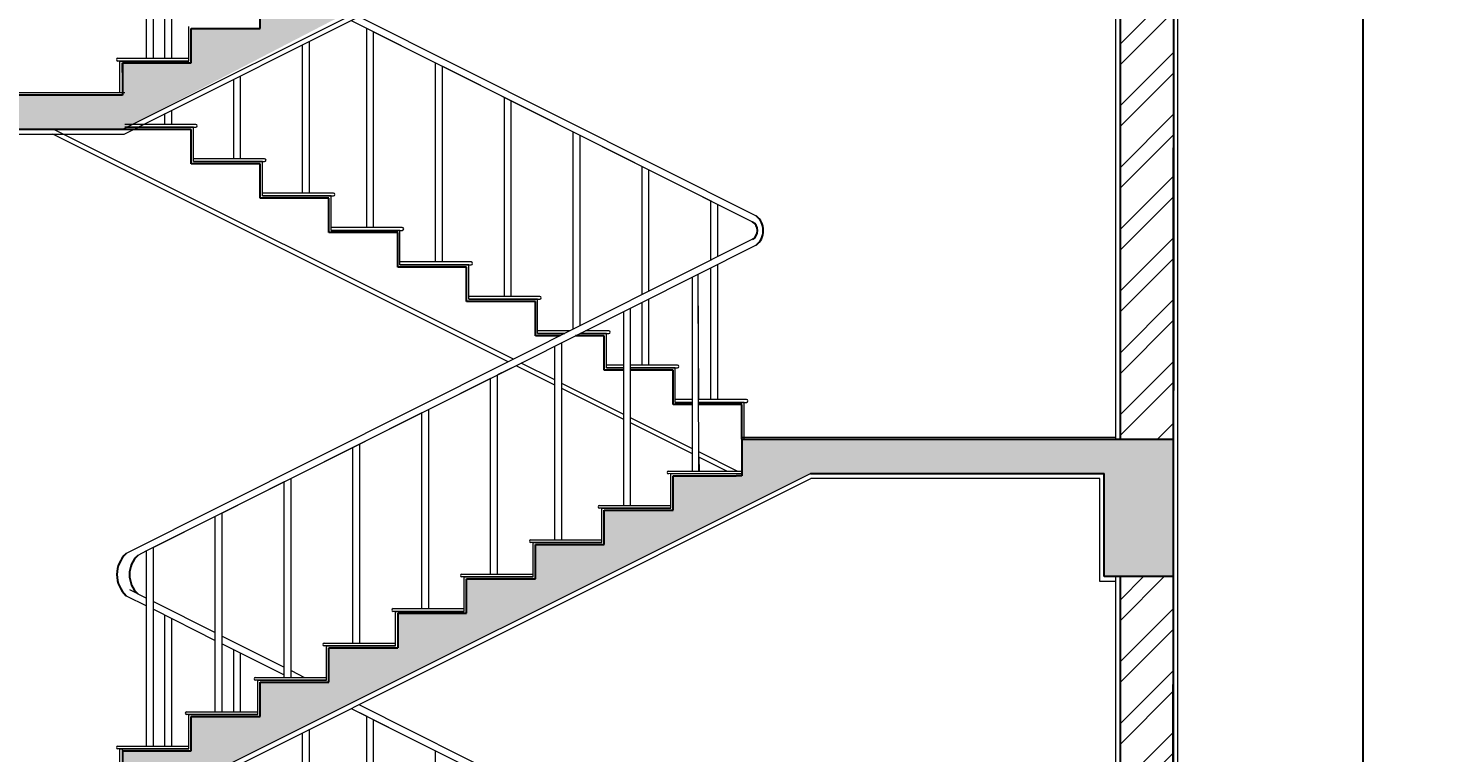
# Model space of a CAD drawing. Header units: metres. Extents: x 29392 to 32022, y 3934 to 33962.
# Drawn here: x 29754.36 to 29760.56, y 4086.53 to 4089.69 of the extents above; entities that cross this region are included whole.
import ezdxf

# ---------------------------------------------------------------- set-up
doc = ezdxf.new("R2010")
doc.units = ezdxf.units.M
for name, color, linetype, lineweight in [('HATCH', 250, 'Continuous', 13), ('Layer2', 7, 'Continuous', 5), ('PLASTER', 252, 'Continuous', 15)]:
    doc.layers.add(name, color=color, linetype=linetype, lineweight=lineweight)
doc.styles.get("Standard").update_dxf_attribs({"font": 'arial.ttf'})
doc.dimstyles.get("Standard").update_dxf_attribs({"dimtxt": 0.1, "dimasz": 0.18, "dimexe": 0.18, "dimexo": 0.0625, "dimgap": 0.09, "dimtad": 0, "dimtih": 1, "dimtoh": 1, "dimdec": 1, "dimzin": 0, "dimdsep": 46, "dimtxsty": 'Standard', "dimcen": 0.09, "dimadec": 0, "dimazin": 0, "dimtfac": 1, "dimtdec": 1, "dimtofl": 0, "dimtmove": 0, "dimatfit": 3, "dimfxl": 1, "dimtolj": 1, "dimtzin": 0, "dimarcsym": 0})

# ---------------------------------------------------------------- blocks, each defined once
blk = doc.blocks.new('*D276')
at = {"color": 0, "lineweight": -2, "transparency": 16777216}
for p, q in [((29759.4328, 4102.8275), (29760.3567, 4102.8275)), ((29760.1767, 4102.6475), (29760.1767, 4080.6454)), ((29760.1767, 4057.9546), (29760.1767, 4079.9568)), ((29759.4328, 4057.7746), (29760.3567, 4057.7746))]:
    blk.add_line(p, q, dxfattribs=at)
at = {"color": 0, "transparency": 16777216}
for points in [[(29760.1467, 4102.6475), (29760.2067, 4102.6475), (29760.1767, 4102.8275)], [(29760.1467, 4057.9546), (29760.2067, 4057.9546), (29760.1767, 4057.7746)]]:
    blk.add_solid(points, dxfattribs=at)
at = {"layer": 'Defpoints', "color": 0, "transparency": 16777216}
for p in [(29759.3703, 4102.8275), (29760.1767, 4102.8275), (29759.3703, 4057.7746)]:
    blk.add_point(p, dxfattribs=at)
at = {"color": 0, "transparency": 16777216, "insert": (29760.1767, 4080.3011), "char_height": 0.5, "attachment_point": 5}
blk.add_mtext('\\A1;45', dxfattribs=at)

msp = doc.modelspace()

# ---------------------------------------------------------------- hatches: boundary and pattern name
at = {"layer": 'HATCH', "transparency": 16777216}
h = msp.add_hatch(dxfattribs=at)
h.set_pattern_fill('ANSI32', color=256, scale=0.02)
h.set_pattern_definition([(45, (28953.65283, 3813.53923), (-0.13470384, 0.13470384), []), (45, (28953.74263, 3813.53923), (-0.13470384, 0.13470384), [])])
h.paths.add_polyline_path([(29759.3503, 4093.8973), (29759.1203, 4093.8973), (29759.1203, 4096.2973), (29759.3503, 4096.2973)])
h.paths.add_polyline_path([(29753.1203, 4092.3973), (29752.8903, 4092.3973), (29752.8903, 4094.7973), (29753.1203, 4094.7973), (29753.1203, 4094.7773)])
h.paths.add_polyline_path([(29752.8903, 4091.7973), (29753.1203, 4091.7973), (29753.1203, 4091.7773), (29753.1203, 4089.3973), (29752.8903, 4089.3973)])
h.paths.add_polyline_path([(29752.8903, 4088.7973), (29753.1203, 4088.7973), (29753.1203, 4088.7773), (29753.1203, 4086.3973), (29752.8903, 4086.3973)])
h.paths.add_polyline_path([(29759.3503, 4087.8973), (29759.1203, 4087.8973), (29759.1203, 4090.2973), (29759.3503, 4090.2973)])
h.paths.add_polyline_path([(29759.3503, 4090.8973), (29759.1203, 4090.8973), (29759.1203, 4093.2973), (29759.3503, 4093.2973)])
h.paths.add_polyline_path([(29759.3503, 4084.8973), (29759.1203, 4084.8973), (29759.1203, 4087.2973), (29759.3503, 4087.2973)])
h.paths.add_polyline_path([(29759.1203, 4084.2973), (29759.3503, 4084.2973), (29759.3503, 4081.8973), (29759.1203, 4081.8973)])
h.paths.add_polyline_path([(29752.8903, 4082.7973), (29753.1202, 4082.7973), (29753.1196, 4081.4473), (29752.8903, 4081.4473)])
h.paths.add_polyline_path([(29752.8903, 4085.7973), (29753.1203, 4085.7973), (29753.1203, 4085.7773), (29753.1203, 4083.3973), (29752.8903, 4083.3973)])
h = msp.add_hatch(dxfattribs=at)
h.set_pattern_fill('AR-CONC', color=256, scale=0.001)
h.set_pattern_definition([(50, (28953.65283, 3819.53923), (0.18218467, -0.015939086), [0.01905, -0.20955]), (355, (28953.65283, 3819.53923), (-0.03524342, 0.191056845), [0.01524, -0.167640584]), (100.451445, (28953.66801, 3819.5379), (0.146941247, 0.175117752), [0.01619001, -0.178090245]), (46.1842, (28953.65283, 3819.59003), (0.27107904, -0.04204233), [0.028575, -0.314325]), (96.635558, (28953.67542, 3819.58652), (0.23740413, 0.247426125), [0.02428502, -0.26713561]), (351.18415, (28953.65283, 3819.59003), (0.23740413, 0.24742612), [0.02285997, -0.25145973]), (21, (28953.67823, 3819.57733), (0.15161439, -0.102265198), [0.01905, -0.20955]), (326, (28953.67823, 3819.57733), (0.06180203, 0.184187966), [0.01524, -0.16764]), (71.451445, (28953.69087, 3819.5688), (0.21341642, 0.08192277), [0.01619001, -0.178089938]), (37.5, (28953.65283, 3819.53923), (0.0030886033, 0.084555039), [0, -0.165608, 0, -0.17018, 0, -0.168275]), (7.5, (28953.65283, 3819.53923), (0.0668196625, 0.100180575), [0, -0.097028, 0, -0.161798, 0, -0.064135]), (327.5, (28953.59619, 3819.53923), (0.135590595, -0.005728744), [0, -0.0635, 0, -0.19812, 0, -0.26289]), (317.5, (28953.57079, 3819.53923), (0.148129181, 0.025426491), [0, -0.08255, 0, -0.131572, 0, -0.18669])])
h.paths.add_polyline_path([(29759.0503, 4090.7473), (29757.659, 4090.7473), (29754.7704, 4089.2473), (29753.1903, 4089.2473), (29753.1903, 4088.7973), (29752.8903, 4088.7973), (29752.8903, 4089.3973), (29754.7703, 4089.3973), (29754.7703, 4089.5373), (29755.0703, 4089.5373), (29755.0703, 4089.6873), (29755.3703, 4089.6873), (29755.3703, 4089.8373), (29755.6703, 4089.8373), (29755.6703, 4089.9449), (29755.6703, 4089.9873), (29755.9703, 4089.9873), (29755.9703, 4090.1373), (29756.2703, 4090.1373), (29756.2703, 4090.2873), (29756.5703, 4090.2873), (29756.5703, 4090.4373), (29756.8703, 4090.4373), (29756.8703, 4090.5873), (29757.1703, 4090.5873), (29757.1703, 4090.7373), (29757.4703, 4090.7373), (29757.4703, 4090.8973), (29757.4803, 4090.8973), (29759.3503, 4090.8973), (29759.3503, 4090.2973), (29759.0503, 4090.2973)])
h.paths.add_polyline_path([(29759.0503, 4093.7473), (29757.7693, 4093.7473), (29754.7688, 4092.2473), (29753.1903, 4092.2473), (29753.1903, 4091.7973), (29752.8903, 4091.7973), (29752.8903, 4092.3973), (29754.7703, 4092.3973), (29754.7803, 4092.4073), (29754.7703, 4092.4073), (29754.7703, 4092.5373), (29755.0703, 4092.5373), (29755.0703, 4092.6873), (29755.3703, 4092.6873), (29755.3703, 4092.8373), (29755.6703, 4092.8373), (29755.6703, 4092.9449), (29755.6703, 4092.9873), (29755.9703, 4092.9873), (29755.9703, 4093.1373), (29756.2703, 4093.1373), (29756.2703, 4093.2873), (29756.5703, 4093.2873), (29756.5703, 4093.4373), (29756.8703, 4093.4373), (29756.8703, 4093.5873), (29757.1703, 4093.5873), (29757.1703, 4093.7373), (29757.4455, 4093.7373), (29757.4703, 4093.7373), (29757.4703, 4093.8973), (29759.3503, 4093.8973), (29759.3503, 4093.2973), (29759.0503, 4093.2973)])
h = msp.add_hatch(dxfattribs=at)
h.set_pattern_fill('AR-CONC', color=256, scale=0.001)
h.set_pattern_definition([(50, (28953.65283, 3813.53923), (0.18218467, -0.015939086), [0.01905, -0.20955]), (355, (28953.65283, 3813.53923), (-0.03524342, 0.191056845), [0.01524, -0.167640584]), (100.451445, (28953.66801, 3813.5379), (0.146941247, 0.175117752), [0.01619001, -0.178090245]), (46.1842, (28953.65283, 3813.59003), (0.27107904, -0.04204233), [0.028575, -0.314325]), (96.635558, (28953.67542, 3813.58652), (0.23740413, 0.247426125), [0.02428502, -0.26713561]), (351.18415, (28953.65283, 3813.59003), (0.23740413, 0.24742612), [0.02285997, -0.25145973]), (21, (28953.67823, 3813.57733), (0.15161439, -0.102265198), [0.01905, -0.20955]), (326, (28953.67823, 3813.57733), (0.06180203, 0.184187966), [0.01524, -0.16764]), (71.451445, (28953.69087, 3813.5688), (0.21341642, 0.08192277), [0.01619001, -0.178089938]), (37.5, (28953.65283, 3813.53923), (0.0030886033, 0.084555039), [0, -0.165608, 0, -0.17018, 0, -0.168275]), (7.5, (28953.65283, 3813.53923), (0.0668196625, 0.100180575), [0, -0.097028, 0, -0.161798, 0, -0.064135]), (327.5, (28953.59619, 3813.53923), (0.135590595, -0.005728744), [0, -0.0635, 0, -0.19812, 0, -0.26289]), (317.5, (28953.57079, 3813.53923), (0.148129181, 0.025426491), [0, -0.08255, 0, -0.131572, 0, -0.18669])])
h.paths.add_polyline_path([(29759.3503, 4084.2973), (29759.0503, 4084.2973), (29759.0503, 4084.7473), (29757.659, 4084.7473), (29754.7704, 4083.2473), (29753.1903, 4083.2473), (29753.1903, 4082.7973), (29752.8903, 4082.7973), (29752.8903, 4083.3973), (29754.7703, 4083.3973), (29754.7703, 4083.5373), (29755.0703, 4083.5373), (29755.0703, 4083.6873), (29755.3703, 4083.6873), (29755.3703, 4083.8373), (29755.6703, 4083.8373), (29755.6703, 4083.9449), (29755.6703, 4083.9873), (29755.9703, 4083.9873), (29755.9703, 4084.1373), (29756.2703, 4084.1373), (29756.2703, 4084.2873), (29756.5703, 4084.2873), (29756.5703, 4084.4373), (29756.8703, 4084.4373), (29756.8703, 4084.5873), (29757.1703, 4084.5873), (29757.1703, 4084.7373), (29757.4703, 4084.7373), (29757.4703, 4084.8973), (29757.4803, 4084.8973), (29759.3503, 4084.8973)])
h.paths.add_polyline_path([(29759.3503, 4087.2973), (29759.0503, 4087.2973), (29759.0503, 4087.7473), (29757.7693, 4087.7473), (29754.7688, 4086.2473), (29753.1903, 4086.2473), (29753.1903, 4085.7973), (29752.8903, 4085.7973), (29752.8903, 4086.3973), (29754.7703, 4086.3973), (29754.7803, 4086.4073), (29754.7703, 4086.4073), (29754.7703, 4086.5373), (29755.0703, 4086.5373), (29755.0703, 4086.6873), (29755.3703, 4086.6873), (29755.3703, 4086.8373), (29755.6703, 4086.8373), (29755.6703, 4086.9449), (29755.6703, 4086.9873), (29755.9703, 4086.9873), (29755.9703, 4087.1373), (29756.2703, 4087.1373), (29756.2703, 4087.2873), (29756.5703, 4087.2873), (29756.5703, 4087.4373), (29756.8703, 4087.4373), (29756.8703, 4087.5873), (29757.1703, 4087.5873), (29757.1703, 4087.7373), (29757.4455, 4087.7373), (29757.4703, 4087.7373), (29757.4703, 4087.8973), (29759.3503, 4087.8973)])

# ---------------------------------------------------------------- linework, layer by layer
at = {"transparency": 16777216}
for p, q in [((29759.3503, 4081.8973), (29759.3575, 4102.8125)), ((29759.1203, 4087.8973), (29759.1203, 4090.2973)), ((29755.3703, 4089.6873), (29755.3703, 4089.8373)), ((29755.0703, 4089.5373), (29755.0703, 4089.6873)), ((29755.0703, 4089.6449), (29755.0703, 4089.6873)), ((29755.0703, 4089.6873), (29755.3703, 4089.6873)), ((29754.7703, 4089.5373), (29754.7703, 4089.3973)), ((29754.7703, 4089.4949), (29754.7703, 4089.5373)), ((29754.7703, 4089.5373), (29755.0703, 4089.5373)), ((29754.7703, 4089.3973), (29752.8903, 4089.3973)), ((29754.7688, 4089.2473), (29753.1903, 4089.2473)), ((29755.0703, 4089.2473), (29754.7703, 4089.2473)), ((29755.0703, 4089.0973), (29755.0703, 4089.2473)), ((29759.3503, 4089.1665), (29759.3503, 4081.4473)), ((29755.3703, 4089.0973), (29755.0703, 4089.0973)), ((29755.3703, 4088.9473), (29755.3703, 4089.0973)), ((29755.6703, 4088.9473), (29755.3703, 4088.9473)), ((29755.6703, 4088.7973), (29755.6703, 4088.9473)), ((29755.9703, 4088.7973), (29755.6703, 4088.7973)), ((29755.9703, 4088.6473), (29755.9703, 4088.7973)), ((29756.2703, 4088.6473), (29755.9703, 4088.6473)), ((29756.2703, 4088.4973), (29756.2703, 4088.6473)), ((29756.5703, 4088.4973), (29756.2703, 4088.4973)), ((29756.5703, 4088.3473), (29756.5703, 4088.4973)), ((29756.6783, 4088.3473), (29756.5703, 4088.3473)), ((29756.8703, 4088.3473), (29756.7452, 4088.3473)), ((29756.8703, 4088.1973), (29756.8703, 4088.3473)), ((29756.9553, 4088.1973), (29756.8703, 4088.1973)), ((29757.1703, 4088.1973), (29756.9853, 4088.1973)), ((29757.1703, 4088.0473), (29757.1703, 4088.1973)), ((29757.2553, 4088.0473), (29757.1703, 4088.0473)), ((29757.4703, 4088.0473), (29757.2818, 4088.0473)), ((29757.4703, 4087.8973), (29757.4703, 4088.0473)), ((29757.4703, 4087.8973), (29759.3503, 4087.8973)), ((29757.4703, 4087.8973), (29757.4703, 4087.7373)), ((29757.1703, 4087.5873), (29757.1703, 4087.7373)), ((29757.1703, 4087.7373), (29757.4455, 4087.7373)), ((29757.4703, 4087.7373), (29757.4455, 4087.7373)), ((29757.7693, 4087.7473), (29759.0503, 4087.7473)), ((29759.0503, 4087.2973), (29759.0503, 4087.7473)), ((29756.8703, 4087.4373), (29756.8703, 4087.5873)), ((29756.8703, 4087.5873), (29757.1703, 4087.5873)), ((29756.5703, 4087.2873), (29756.5703, 4087.4373)), ((29756.5703, 4087.4373), (29756.8703, 4087.4373)), ((29756.2703, 4087.1373), (29756.2703, 4087.2873)), ((29756.2703, 4087.2873), (29756.5703, 4087.2873)), ((29759.3503, 4087.2973), (29759.0503, 4087.2973)), ((29759.1203, 4084.8973), (29759.1203, 4087.2973)), ((29755.9703, 4087.1373), (29756.2703, 4087.1373)), ((29755.9703, 4087.1373), (29755.9703, 4086.9873)), ((29755.6703, 4086.9449), (29755.6703, 4086.9873)), ((29755.6703, 4086.9873), (29755.9703, 4086.9873)), ((29755.6703, 4086.8373), (29755.6703, 4086.9449)), ((29755.3703, 4086.6873), (29755.3703, 4086.8373)), ((29755.3703, 4086.8373), (29755.6703, 4086.8373)), ((29759.3503, 4057.7746), (29759.3503, 4086.8273)), ((29759.3503, 4057.8973), (29759.3503, 4086.7868)), ((29755.0703, 4086.5373), (29755.0703, 4086.6873)), ((29755.0703, 4086.6873), (29755.3703, 4086.6873)), ((29755.0703, 4086.5373), (29755.0703, 4086.5854)), ((29754.7703, 4086.5373), (29754.7703, 4086.3973)), ((29754.7703, 4086.5373), (29755.0703, 4086.5373))]:
    msp.add_line(p, q, dxfattribs=at)
for centre, radius, start, end in [((29757.4832, 4088.8063), 0.0807, 307.32529, 52.67471), ((29757.4949, 4088.8063), 0.0442, 300.42254, 59.74731), ((29754.8702, 4087.3063), 0.124, 132.00126, 227.99874), ((29754.9165, 4087.3061), 0.1154, 133.38056, 226.61944)]:
    msp.add_arc(centre, radius, start, end, dxfattribs=at)
at = {"layer": 'Layer2', "transparency": 16777216}
for p, q in [((29754.7688, 4089.2473), (29757.7693, 4090.7473)), ((29756.4748, 4088.2452), (29754.4714, 4089.2473)), ((29756.6553, 4088.1549), (29756.5083, 4088.2284)), ((29756.9553, 4088.0048), (29756.6853, 4088.1399)), ((29757.2553, 4087.8548), (29756.9853, 4087.9898)), ((29757.4494, 4087.7577), (29757.2828, 4087.841)), ((29754.7688, 4086.2473), (29757.7693, 4087.7473))]:
    msp.add_line(p, q, dxfattribs=at)
at = {"layer": 'PLASTER', "transparency": 16777216}
for p, q in [((29759.3703, 4081.8973), (29759.3703, 4102.8275)), ((29759.3703, 4081.8973), (29759.3703, 4100.3573)), ((29754.7776, 4089.2273), (29757.7709, 4090.7257)), ((29759.1003, 4087.8973), (29759.1003, 4090.2973)), ((29755.0603, 4089.5457), (29755.0603, 4089.6957)), ((29754.7503, 4089.5577), (29755.0603, 4089.5577)), ((29755.0603, 4089.5457), (29754.7503, 4089.5457)), ((29754.7583, 4089.5457), (29754.7583, 4089.4073)), ((29754.7603, 4089.5457), (29755.0603, 4089.5457)), ((29754.7803, 4089.4073), (29753.1403, 4089.4073)), ((29753.2103, 4089.2273), (29754.7776, 4089.2273)), ((29756.4525, 4088.234), (29754.4667, 4089.2273)), ((29755.0903, 4089.2693), (29754.7803, 4089.2693)), ((29755.0803, 4089.2573), (29754.7803, 4089.2573)), ((29754.7803, 4089.2573), (29755.0903, 4089.2573)), ((29755.0803, 4089.1073), (29755.0803, 4089.2573)), ((29755.3903, 4089.1193), (29755.0803, 4089.1193)), ((29755.3803, 4089.1073), (29755.0803, 4089.1073)), ((29755.0803, 4089.1073), (29755.3903, 4089.1073)), ((29755.3803, 4088.9573), (29755.3803, 4089.1073)), ((29755.6903, 4088.9693), (29755.3803, 4088.9693)), ((29755.6803, 4088.9573), (29755.3803, 4088.9573)), ((29755.3803, 4088.9573), (29755.6903, 4088.9573)), ((29755.6803, 4088.8073), (29755.6803, 4088.9573)), ((29755.9903, 4088.8193), (29755.6803, 4088.8193)), ((29755.9803, 4088.8073), (29755.6803, 4088.8073)), ((29755.6803, 4088.8073), (29755.9903, 4088.8073)), ((29755.9803, 4088.6573), (29755.9803, 4088.8073)), ((29756.2903, 4088.6693), (29755.9803, 4088.6693)), ((29756.2803, 4088.6573), (29755.9803, 4088.6573)), ((29755.9803, 4088.6573), (29756.2903, 4088.6573)), ((29756.2803, 4088.5073), (29756.2803, 4088.6573)), ((29756.5903, 4088.5193), (29756.2803, 4088.5193)), ((29756.5803, 4088.5073), (29756.2803, 4088.5073)), ((29756.2803, 4088.5073), (29756.5903, 4088.5073)), ((29756.5803, 4088.3573), (29756.5803, 4088.5073)), ((29756.7221, 4088.3693), (29756.5803, 4088.3693)), ((29756.6982, 4088.3573), (29756.5803, 4088.3573)), ((29756.5803, 4088.3573), (29756.6982, 4088.3573)), ((29756.8803, 4088.3573), (29756.7651, 4088.3573)), ((29756.7651, 4088.3573), (29756.8903, 4088.3573)), ((29756.8903, 4088.3693), (29756.789, 4088.3693)), ((29756.8803, 4088.2073), (29756.8803, 4088.3573)), ((29756.6553, 4088.1325), (29756.486, 4088.2172)), ((29756.9553, 4088.2193), (29756.8803, 4088.2193)), ((29756.9553, 4088.2073), (29756.8803, 4088.2073)), ((29756.8803, 4088.2073), (29756.9553, 4088.2073)), ((29757.1903, 4088.2193), (29756.9853, 4088.2193)), ((29757.1803, 4088.2073), (29756.9853, 4088.2073)), ((29756.9853, 4088.2073), (29757.1903, 4088.2073)), ((29757.1803, 4088.0573), (29757.1803, 4088.2073)), ((29756.9553, 4087.9825), (29756.6853, 4088.1175)), ((29757.2553, 4088.0693), (29757.1803, 4088.0693)), ((29757.2553, 4088.0573), (29757.1803, 4088.0573)), ((29757.1803, 4088.0573), (29757.2553, 4088.0573)), ((29757.4903, 4088.0693), (29757.2817, 4088.0693)), ((29757.4803, 4088.0573), (29757.2818, 4088.0573)), ((29757.2818, 4088.0573), (29757.4903, 4088.0573)), ((29757.4803, 4087.8973), (29757.4803, 4088.0573)), ((29757.2553, 4087.8324), (29756.9853, 4087.9675)), ((29757.4703, 4087.9057), (29759.1003, 4087.9057)), ((29757.4047, 4087.7577), (29757.2829, 4087.8186)), ((29757.1503, 4087.7577), (29757.4703, 4087.7577)), ((29757.4702, 4087.7473), (29757.1503, 4087.7457)), ((29757.1603, 4087.7457), (29757.4702, 4087.7473)), ((29757.1603, 4087.5957), (29757.1603, 4087.7457)), ((29754.7776, 4086.2273), (29757.7709, 4087.7257)), ((29759.0303, 4087.7257), (29757.7709, 4087.7257)), ((29759.0303, 4087.2757), (29759.0303, 4087.7257)), ((29756.8503, 4087.6077), (29757.1603, 4087.6077)), ((29757.1603, 4087.5957), (29756.8503, 4087.5957)), ((29756.8603, 4087.4457), (29756.8603, 4087.5957)), ((29756.8603, 4087.5957), (29757.1603, 4087.5957)), ((29756.5503, 4087.4577), (29756.8603, 4087.4577)), ((29756.8603, 4087.4457), (29756.5503, 4087.4457)), ((29756.5603, 4087.2957), (29756.5603, 4087.4457)), ((29756.5603, 4087.4457), (29756.8603, 4087.4457)), ((29756.2503, 4087.3077), (29756.5603, 4087.3077)), ((29756.5603, 4087.2957), (29756.2503, 4087.2957)), ((29756.2603, 4087.1457), (29756.2603, 4087.2957)), ((29756.2603, 4087.2957), (29756.5603, 4087.2957)), ((29759.1003, 4087.2757), (29759.0303, 4087.2757)), ((29759.1003, 4084.9057), (29759.1003, 4087.2973)), ((29755.9503, 4087.1577), (29756.2603, 4087.1577)), ((29756.2603, 4087.1457), (29755.9503, 4087.1457)), ((29755.9603, 4086.9957), (29755.9603, 4087.1457)), ((29755.9603, 4087.1457), (29756.2603, 4087.1457)), ((29755.6503, 4087.0077), (29755.9603, 4087.0077)), ((29755.9603, 4086.9957), (29755.6503, 4086.9957)), ((29755.6603, 4086.8457), (29755.6603, 4086.9957)), ((29755.6603, 4086.9957), (29755.9603, 4086.9957)), ((29755.3503, 4086.8577), (29755.6603, 4086.8577)), ((29755.6603, 4086.8457), (29755.3503, 4086.8457)), ((29755.3603, 4086.6957), (29755.3603, 4086.8457)), ((29755.3603, 4086.8457), (29755.6603, 4086.8457)), ((29759.3703, 4057.7746), (29759.3703, 4086.7868)), ((29755.0503, 4086.7077), (29755.3603, 4086.7077)), ((29755.3603, 4086.6957), (29755.0503, 4086.6957)), ((29755.0603, 4086.5457), (29755.0603, 4086.6957)), ((29755.0603, 4086.6957), (29755.3603, 4086.6957)), ((29755.0603, 4086.5457), (29755.0603, 4086.5838)), ((29754.7503, 4086.5577), (29755.0603, 4086.5577)), ((29755.0603, 4086.5457), (29754.7503, 4086.5457)), ((29754.7703, 4086.5457), (29754.7583, 4086.5457)), ((29754.7583, 4086.5457), (29754.7583, 4086.4073)), ((29754.7603, 4086.5457), (29755.0603, 4086.5457)), ((29754.7703, 4086.5373), (29754.7703, 4086.5457))]:
    msp.add_line(p, q, dxfattribs=at)
at = {"layer": 'PLASTER', "color": 18, "linetype": 'Continuous', "lineweight": 20, "ltscale": 5, "true_color": 0x000000, "transparency": 16777216}
for p, q in [((29754.8753, 4089.5577), (29754.8753, 4090.17)), ((29754.9053, 4089.5577), (29754.9053, 4090.155)), ((29754.9553, 4089.5577), (29754.9553, 4090.1288)), ((29754.9853, 4089.5577), (29754.9853, 4090.1148)), ((29755.7671, 4089.7226), (29757.5172, 4088.8445)), ((29755.8003, 4089.7392), (29757.5321, 4088.8705)), ((29755.8353, 4088.8193), (29755.8353, 4089.6883)), ((29755.8653, 4089.6733), (29756.1353, 4089.5378)), ((29755.8653, 4088.8193), (29755.8653, 4089.6733)), ((29755.5553, 4088.9693), (29755.5553, 4089.6166)), ((29755.5853, 4088.9693), (29755.5853, 4089.6316)), ((29756.1353, 4088.6693), (29756.1353, 4089.5378)), ((29755.2853, 4089.1193), (29755.2853, 4089.4814)), ((29756.1653, 4089.5228), (29757.5079, 4088.8491)), ((29756.1653, 4088.6693), (29756.1653, 4089.5228)), ((29755.2553, 4089.1193), (29755.2553, 4089.4664)), ((29756.4353, 4088.5193), (29756.4353, 4089.3873)), ((29756.4653, 4088.5193), (29756.4653, 4089.3722)), ((29754.9553, 4089.2693), (29754.9553, 4089.3162)), ((29754.9853, 4089.2693), (29754.9853, 4089.3312)), ((29756.7353, 4088.3759), (29756.7353, 4089.2368)), ((29756.7653, 4088.3909), (29756.7653, 4089.2217)), ((29757.0353, 4088.5264), (29757.0353, 4089.0862)), ((29757.0653, 4088.5415), (29757.0653, 4089.0712)), ((29757.3353, 4088.6769), (29757.3353, 4088.9357)), ((29757.3653, 4088.692), (29757.3653, 4088.9207)), ((29757.5173, 4088.7682), (29756.4525, 4088.234)), ((29757.5321, 4088.7421), (29756.486, 4088.2172)), ((29757.2553, 4088.0693), (29757.2553, 4088.6032)), ((29757.2553, 4087.7577), (29757.2553, 4088.6032)), ((29757.2831, 4088.0693), (29757.2793, 4088.6153)), ((29757.2831, 4087.7577), (29757.2793, 4088.6153)), ((29757.3353, 4088.0693), (29757.3353, 4088.6434)), ((29757.3653, 4088.0693), (29757.3653, 4088.6584)), ((29757.0353, 4088.2193), (29757.0353, 4088.4928)), ((29757.0653, 4088.2193), (29757.0653, 4088.5079)), ((29756.9553, 4088.2193), (29756.9553, 4088.4527)), ((29756.9553, 4087.6077), (29756.9553, 4088.4527)), ((29756.9853, 4088.2193), (29756.9853, 4088.4678)), ((29756.9853, 4087.6077), (29756.9853, 4088.4678)), ((29756.6553, 4087.4577), (29756.6553, 4088.3022)), ((29756.6853, 4087.4577), (29756.6853, 4088.3172)), ((29756.4525, 4088.234), (29754.7873, 4087.3985)), ((29756.486, 4088.2172), (29755.1753, 4087.5596)), ((29756.486, 4088.2172), (29756.4053, 4088.1767)), ((29756.4053, 4087.3077), (29756.4053, 4088.1767)), ((29756.3753, 4088.1617), (29756.1053, 4088.0262)), ((29756.3753, 4087.3077), (29756.3753, 4088.1617)), ((29756.6553, 4087.4577), (29756.6553, 4088.1325)), ((29756.6853, 4087.4577), (29756.6853, 4088.1175)), ((29756.0753, 4088.0112), (29755.5053, 4087.7252)), ((29756.0753, 4087.1577), (29756.0753, 4088.0112)), ((29756.1053, 4087.1577), (29756.1053, 4088.0262)), ((29756.9553, 4087.6077), (29756.9553, 4087.9825)), ((29756.9853, 4087.6077), (29756.9853, 4087.9675)), ((29755.7753, 4087.0077), (29755.7753, 4087.8606)), ((29755.8053, 4087.0077), (29755.8053, 4087.8757)), ((29757.2553, 4087.7577), (29757.2553, 4087.8324)), ((29757.2853, 4087.7577), (29757.2849, 4087.8176)), ((29755.4753, 4087.7101), (29755.2053, 4087.5746)), ((29755.4753, 4087.7101), (29755.2053, 4087.5746)), ((29755.4753, 4086.8577), (29755.4753, 4087.7101)), ((29755.5053, 4086.8577), (29755.5053, 4087.7252)), ((29755.1753, 4087.5596), (29754.8753, 4087.4091)), ((29755.1753, 4087.5596), (29754.9053, 4087.4241)), ((29755.1753, 4086.7077), (29755.1753, 4087.5596)), ((29755.2053, 4086.7077), (29755.2053, 4087.5746)), ((29754.8753, 4087.4091), (29754.8372, 4087.39)), ((29754.8753, 4087.4091), (29754.8372, 4087.39)), ((29754.8753, 4087.17), (29754.8753, 4087.4091)), ((29754.9053, 4087.155), (29754.9053, 4087.4241)), ((29754.8007, 4087.241), (29754.8753, 4087.2036)), ((29754.7873, 4087.2142), (29754.8753, 4087.17)), ((29754.9053, 4087.1885), (29755.1753, 4087.0531)), ((29754.8753, 4086.5577), (29754.8753, 4087.17)), ((29754.9053, 4087.155), (29755.1753, 4087.0195)), ((29754.9053, 4086.5577), (29754.9053, 4087.155)), ((29754.9553, 4086.5577), (29754.9553, 4087.1288)), ((29754.9853, 4086.5577), (29754.9853, 4087.1148)), ((29755.2053, 4087.038), (29755.4753, 4086.9025)), ((29755.2053, 4087.0044), (29755.4753, 4086.869)), ((29755.2553, 4086.7077), (29755.2553, 4086.9794)), ((29755.2853, 4086.7077), (29755.2853, 4086.9643)), ((29755.4753, 4086.8577), (29755.4753, 4086.869)), ((29755.5053, 4086.8875), (29755.5647, 4086.8577)), ((29755.7671, 4086.7226), (29755.8353, 4086.6883)), ((29755.7671, 4086.7226), (29757.5172, 4085.8445)), ((29755.8005, 4086.7394), (29757.5306, 4085.8713)), ((29755.8353, 4085.8193), (29755.8353, 4086.6883)), ((29755.5853, 4085.9693), (29755.5853, 4086.6316)), ((29755.8653, 4086.6733), (29756.1353, 4086.5378)), ((29755.8653, 4085.8193), (29755.8653, 4086.6733)), ((29755.5553, 4085.9693), (29755.5553, 4086.6166)), ((29756.1353, 4085.6693), (29756.1353, 4086.5378))]:
    msp.add_line(p, q, dxfattribs=at)
at = {"layer": 'PLASTER', "transparency": 16777216}
for centre, start, end in [((29754.7503, 4089.5517), 90, 270), ((29755.0903, 4089.2633), 270, 90), ((29755.3903, 4089.1133), 270, 90), ((29755.6903, 4088.9633), 270, 90), ((29755.9903, 4088.8133), 270, 90), ((29756.2903, 4088.6633), 270, 90), ((29756.5903, 4088.5133), 270, 90), ((29756.8903, 4088.3633), 270, 90), ((29757.1903, 4088.2133), 270, 90), ((29757.4903, 4088.0633), 270, 90), ((29757.1503, 4087.7517), 90, 270), ((29756.8503, 4087.6017), 90, 270), ((29756.5503, 4087.4517), 90, 270), ((29756.2503, 4087.3017), 90, 270), ((29755.9503, 4087.1517), 90, 270), ((29755.6503, 4087.0017), 90, 270), ((29755.3503, 4086.8517), 90, 270), ((29755.0503, 4086.7017), 90, 270), ((29754.7503, 4086.5517), 90, 270)]:
    msp.add_arc(centre, 0.006, start, end, dxfattribs=at)

# ---------------------------------------------------------------- dimensions: what is measured, and where the dimension line sits
at = {"color": 251, "true_color": 0x636466}
dim = msp.add_linear_dim(base=(29760.1767, 4102.8275), p1=(29759.3703, 4057.7746), p2=(29759.3703, 4102.8275), angle=90, text='45', dimstyle='Standard', override={"dimtxt": 0.5}, dxfattribs=at)
dim.commit()
dim.dimension.update_dxf_attribs({"geometry": '*D276', "text_midpoint": (29760.1767, 4080.3011), "dimtype": 161})

doc.saveas('drawing.dxf')
